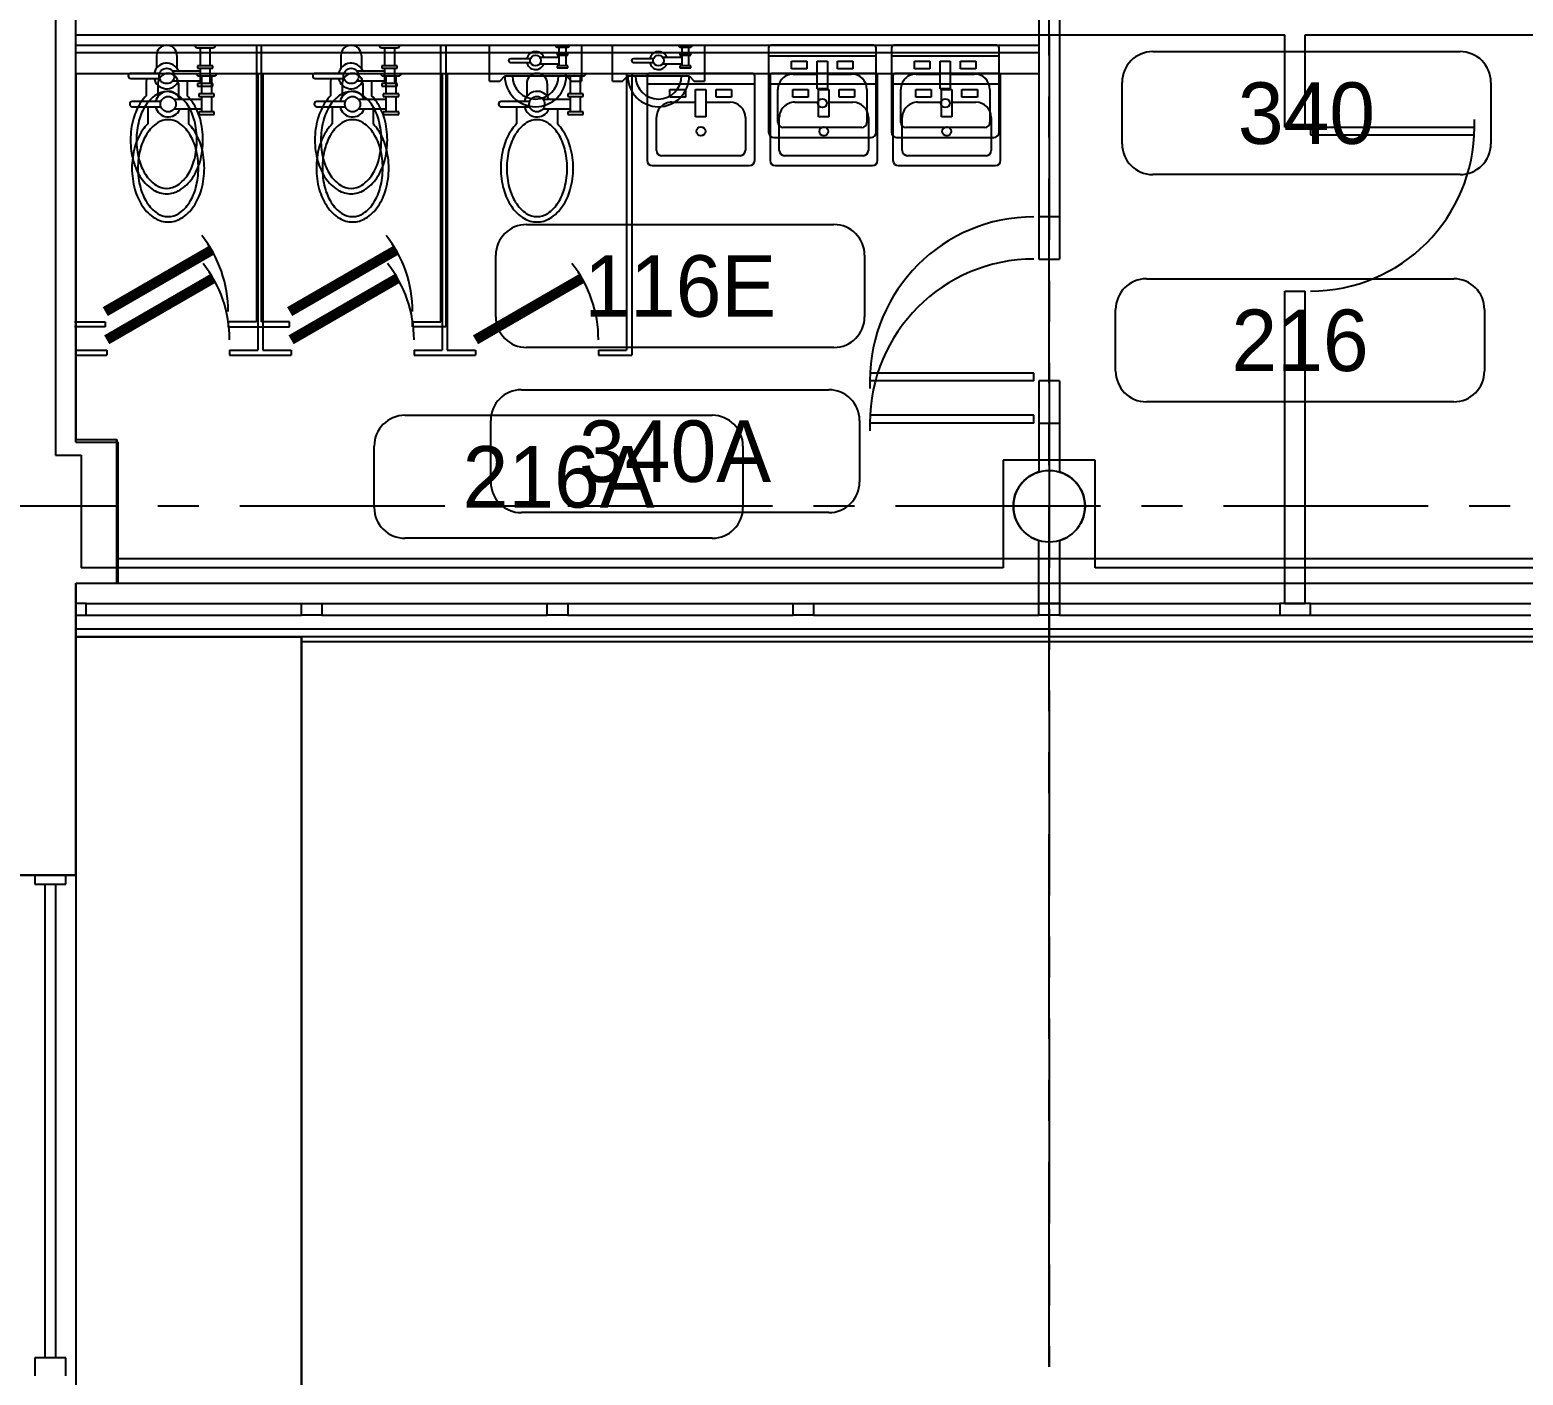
# Model space of a CAD drawing. Header units: inches. Extents: x -116 to 4157, y -436 to 3586.
# Drawn here: x 1763 to 2054.6, y 2415.4 to 2678 of the extents above; entities that cross this region are included whole.
import ezdxf
from ezdxf.enums import TextEntityAlignment as Align

# ---------------------------------------------------------------- set-up
doc = ezdxf.new("R2010")
doc.units = ezdxf.units.IN
doc.header["$LTSCALE"] = 32
doc.header["$MEASUREMENT"] = 0
doc.linetypes.add('CENTER', pattern=[2, 1.25, -0.25, 0.25, -0.25])
doc.linetypes.add('HIDDEN', pattern=[0.375, 0.25, -0.125])
doc.layers.get('0').update_dxf_attribs({"color": 5, "linetype": 'CONTINUOUS'})
for name, color, linetype in [('F1-BLDG1', 7, 'CONTINUOUS'), ('F1-BLDG2', 2, 'HIDDEN'), ('F1-BLDG3', 161, 'CONTINUOUS'), ('f1-bldg4', 2, 'CONTINUOUS'), ('F1-DOOR1', 3, 'CONTINUOUS'), ('F1-RMNOS', 3, 'CONTINUOUS'), ('F1-WINDOW1', 1, 'CONTINUOUS'), ('F1-WINDOW2', 4, 'CONTINUOUS'), ('F2-BLDG1', 7, 'CONTINUOUS'), ('F2-BLDG3', 161, 'CONTINUOUS'), ('f2-bldg4', 2, 'CONTINUOUS'), ('F2-DOOR1', 3, 'CONTINUOUS'), ('F2-REST1', 12, 'CONTINUOUS'), ('F2-REST2', 8, 'CONTINUOUS'), ('F2-RMNOS', 3, 'CONTINUOUS'), ('F2-WINDOW1', 1, 'CONTINUOUS'), ('F2-WINDOW2', 4, 'CONTINUOUS'), ('F3-BLDG1', 7, 'CONTINUOUS'), ('F3-BLDG3', 161, 'CONTINUOUS'), ('f3-bldg4', 2, 'CONTINUOUS'), ('F3-DOOR1', 3, 'CONTINUOUS'), ('F3-REST1', 12, 'CONTINUOUS'), ('F3-REST2', 8, 'CONTINUOUS'), ('F3-RMNOS', 3, 'CONTINUOUS'), ('F3-WINDOW1', 1, 'CONTINUOUS'), ('F3-WINDOW2', 4, 'CONTINUOUS'), ('FB-BLDG1', 7, 'CONTINUOUS')]:
    doc.layers.add(name, color=color, linetype=linetype)
for name, color, linetype, plot in [('F1-CENTER-MISC', 240, 'CENTER', False), ('F1-COLUMN1', 8, 'CONTINUOUS', False), ('F2-COLUMN1', 8, 'CONTINUOUS', False), ('F3-COLUMN1', 8, 'CONTINUOUS', False), ('fb-centermisc1', 20, 'CENTER', False)]:
    doc.layers.add(name, color=color, linetype=linetype, plot=plot)
doc.styles.add('ATTR', font='romans.shx', dxfattribs={"width": 0.8, "height": 1.2})
doc.styles.add('RMNOS', font='HANDLET.SHX')

# ---------------------------------------------------------------- blocks, each defined once
blk = doc.blocks.new('ADR-32L')
for p, q in [((0, 33), (-1.5, 33)), ((0, 1), (0, 33)), ((1.5, 1), (1.5, 32.96)), ((0, 1), (1.5, 1))]:
    blk.add_line(p, q)
blk.add_arc((0, 1), 32, 0, 90)
blk = doc.blocks.new('plmb013')
for p, q in [((-2, -2), (-2, -4.5)), ((2, -2), (2, -4.5)), ((5.5, 0), (9.5, 0)), ((6, -0.5), (9, -0.5)), ((6.5, -0.5), (6.5, -4)), ((8.5, -4), (8.5, -0.5)), ((-1.4, -5.5), (-7, -5.5)), ((1.1, -5), (6.5, -5)), ((9, -4), (6, -4)), ((6, -4), (6, -4.5)), ((6, -4.5), (9, -4.5)), ((6.5, -4.5), (6.5, -7.5)), ((8.5, -7.5), (8.5, -4.5)), ((9, -4.5), (9, -4)), ((-7, -6.5), (-1.4, -6.5)), ((-4, -7), (-4, -9.86)), ((6.5, -7), (1.12, -7)), ((4, -7), (4, -9.86)), ((9, -7.5), (6, -7.5)), ((6, -7.5), (6, -8)), ((6, -8), (9, -8)), ((9, -8), (9, -7.5))]:
    blk.add_line(p, q)
for points in [[(-4, -9.86, 0.048991), (-5, -11.08, 0.080337), (-6.5, -14.33, 0.068118), (-7.07, -18.5, 0.068118), (-6.5, -22.67, 0.080337), (-5, -25.92, 0.107079), (-2.55, -28.28, 0.138729), (0, -29, 0.138729)], [(0, -29, 0.138729), (2.55, -28.28, 0.107079), (5, -25.92, 0.080337), (6.5, -22.67, 0.068118), (7.07, -18.5, 0.068118), (6.5, -14.33, 0.080337), (5, -11.08, 0.048991), (4, -9.86, 0.138729)]]:
    blk.add_lwpolyline(points, format="xyb")
blk.add_lwpolyline([(0, -27.95, 0.147629), (2.09, -27.32, 0.10713), (4.17, -25.18, 0.076355), (5.42, -22.28, 0.063283), (5.9, -18.5, 0.063283), (5.42, -14.72, 0.076355), (4.17, -11.82, 0.10713), (2.09, -9.68, 0.147629), (0, -9.05, 0.147629), (-2.09, -9.68, 0.10713), (-4.17, -11.82, 0.076355), (-5.42, -14.72, 0.063283), (-5.9, -18.5, 0.063283), (-5.42, -22.28, 0.076355), (-4.17, -25.18, 0.10713), (-2.09, -27.32, 0.147629)], format="xyb", close=True)
blk.add_circle((0, -6), 1.5)
for centre, radius, start, end in [((0, -2), 2, 0, 180), ((6.02, 0.02), 0.522, 182.4084, 267.5916), ((8.98, 0.02), 0.522, 272.4084, 357.5916), ((-7, -6), 0.5, 90, 270), ((0, -6), 2.5, 23.5782, 168.577), ((-3, -7), 1, 150.0031, 180), ((0, -6), 2.5, 191.8763, 336.4218)]:
    blk.add_arc(centre, radius, start, end)
at = {"style": 'ATTR', "width": 0.8, "flags": 9}
blk.add_attdef('ESTCODE', (5.5, 0), '', height=0.0000769, dxfattribs=at)
blk = doc.blocks.new('plmb001')
for p, q in [((9.5, 18), (-9.5, 18)), ((-10.5, 17), (-10.5, 0.5)), ((-8.69, 8.62), (-8.69, 15.06)), ((-7.69, 16.06), (7.69, 16.06)), ((8.69, 15.06), (8.69, 8.62)), ((10.5, 0.5), (10.5, 17)), ((-0.97, 8.49), (1.03, 8.49)), ((-0.97, 3.12), (-0.97, 8.49)), ((1.03, 8.49), (1.03, 3.12)), ((-5.97, 3.12), (-5.97, 4.62)), ((-5.97, 4.62), (-2.97, 4.62)), ((-2.97, 3.12), (-5.97, 3.12)), ((-0.97, 5.62), (-5.69, 5.62)), ((-2.97, 4.62), (-2.97, 3.12)), ((1.03, 3.12), (-0.97, 3.12)), ((5.69, 5.62), (1.03, 5.62)), ((3.03, 4.62), (6.03, 4.62)), ((3.03, 3.12), (3.03, 4.62)), ((6.03, 3.12), (3.03, 3.12)), ((6.03, 4.62), (6.03, 3.12)), ((-10.44, 2.12), (10.5, 2.12)), ((-10, 0), (10, 0))]:
    blk.add_line(p, q)
blk.add_circle((0, 11.31), 0.875)
for centre, radius, start, end in [((-9.5, 17), 1, 90, 180), ((9.5, 17), 1, 0, 90), ((-7.69, 15.06), 1, 90, 180), ((7.69, 15.06), 1, 0, 90), ((-5.69, 8.62), 3, 180, 270), ((5.69, 8.62), 3, 270, 0), ((-10, 0.5), 0.5, 180, 270), ((10, 0.5), 0.5, 270, 0)]:
    blk.add_arc(centre, radius, start, end)
blk = doc.blocks.new('DOOR24')
at = {"const_width": 2}
blk.add_lwpolyline([(0, 2), (20.78, 14)], dxfattribs=at)
blk.add_arc((0, 2), 24, 0, 38.2902)
blk = doc.blocks.new('plmb014')
for p, q in [((-9, -7), (-9, 0)), ((-9, 0), (9, 0)), ((3.85, 0), (6.65, 0)), ((9, 0), (9, -7)), ((-0.98, -2.6501), (-4.9, -2.6501)), ((0.7826, -2.3), (4.55, -2.3)), ((4.2, -0.35), (6.3, -0.35)), ((4.2, -1.6), (4.2, -1.95)), ((6.3, -1.6), (4.2, -1.6)), ((4.2, -1.95), (6.3, -1.95)), ((4.55, -0.35), (4.55, -1.6)), ((4.55, -1.95), (4.55, -4.05)), ((5.95, -1.6), (5.95, -0.35)), ((5.95, -4.05), (5.95, -1.95)), ((6.3, -1.95), (6.3, -1.6)), ((-4.9, -3.35), (-0.98, -3.35)), ((4.55, -3.7), (0.784, -3.7)), ((4.2, -4.05), (4.2, -4.4001)), ((6.3, -4.05), (4.2, -4.05)), ((4.2, -4.4001), (6.3, -4.4001)), ((6.3, -4.4001), (6.3, -4.05)), ((-9, -7), (-7, -7)), ((-7, -7), (-6, -6)), ((-6, -6), (6, -6)), ((6, -6), (7, -7)), ((7, -7), (9, -7))]:
    blk.add_line(p, q)
blk.add_circle((0, -3), 1.05)
for centre, radius, start, end in [((4.215, 0.0154), 0.3657, 182.4084, 267.5916), ((6.285, 0.0154), 0.3657, 272.4084, 357.5916), ((-4.9, -3), 0.35, 90, 270), ((0, -3), 1.75, 23.578178, 168.577), ((0, -3), 1.75, 191.8763, 336.5863), ((0, -6), 6, 180, 0), ((0, -6), 4.5, 180, 0)]:
    blk.add_arc(centre, radius, start, end)
at = {"style": 'ATTR', "width": 0.8, "flags": 9}
blk.add_attdef('ESTCODE', (0, 0), '', height=0.00000036, dxfattribs=at)
blk = doc.blocks.new('RMNOS')
at = {"color": 11}
for p, q in [((-0.3125, 0.125), (0.3125, 0.125)), ((-0.375, -0.0625), (-0.375, 0.0625)), ((0.375, 0.0625), (0.375, -0.0625)), ((0.3125, -0.125), (-0.3125, -0.125))]:
    blk.add_line(p, q, dxfattribs=at)
for centre, start, end in [((-0.3125, 0.0625), 90, 180), ((0.3125, 0.0625), 0, 90), ((-0.3125, -0.0625), 180, 270), ((0.3125, -0.0625), 270, 0)]:
    blk.add_arc(centre, 0.0625, start, end, dxfattribs=at)
at = {"color": 9, "style": 'RMNOS'}
blk.add_attdef('ROOM', text='', height=0.125, dxfattribs=at).set_placement((0, 0), align=Align.MIDDLE)

msp = doc.modelspace()

# ---------------------------------------------------------------- linework, layer by layer
at = {"layer": 'F1-BLDG1'}
for p, q in [((1772.03, 2677), (2008.03, 2677)), ((1772.03, 2597.5), (1772.03, 2677)), ((1960.03, 2677), (1961.28, 2677)), ((2008.03, 2659), (2008.03, 2677)), ((2012.03, 2677), (2060.03, 2677)), ((2012.03, 2659), (2012.03, 2677)), ((2008.03, 2659), (2012.03, 2659)), ((2008.03, 2566), (2008.03, 2627)), ((2008.03, 2627), (2012.03, 2627)), ((2012.03, 2566), (2012.03, 2627)), ((1772.03, 2597.5), (1780.28, 2597.5)), ((1780.28, 2570), (1780.28, 2597.5)), ((1772.03, 2513), (1772.03, 2570)), ((1772.03, 2570), (1780.28, 2570)), ((2008.03, 2566), (2012.03, 2566)), ((1756.03, 2513), (1772.03, 2513))]:
    msp.add_line(p, q, dxfattribs=at)
msp.add_circle((1962.03, 2585), 7, dxfattribs=at)
at = {"layer": 'F1-BLDG2'}
msp.add_line((1816.03, 2559.5), (1816.03, 1360), dxfattribs=at)
at = {"layer": 'F1-BLDG3'}
for p, q in [((1780.28, 2570), (2008.03, 2570)), ((2012.03, 2570), (2152.03, 2570)), ((1772.03, 2559.5), (1816.03, 2559.5)), ((3880.03, 2559.5), (1816.03, 2559.5))]:
    msp.add_line(p, q, dxfattribs=at)
at = {"layer": 'f1-bldg4'}
for p, q in [((2008.03, 2574.75), (1780.28, 2574.75)), ((2152.03, 2574.75), (2012.03, 2574.75)), ((3880.03, 2558.5), (1816.03, 2558.5))]:
    msp.add_line(p, q, dxfattribs=at)
at = {"layer": 'F1-CENTER-MISC'}
for p, q in [((1962.03, 3317), (1962.03, 2417)), ((3956.03, 2585), (1688.03, 2585))]:
    msp.add_line(p, q, dxfattribs=at)
at = {"layer": 'F1-COLUMN1'}
msp.add_circle((1962.03, 2585), 7, dxfattribs=at)
at = {"layer": 'F1-WINDOW1'}
for p, q in [((1774.03, 2566), (1816.03, 2566)), ((1820.03, 2566), (1864.03, 2566)), ((1868.03, 2566), (1912.03, 2566)), ((1916.03, 2566), (1960.03, 2566)), ((1964.03, 2566), (2007.03, 2566)), ((2013.03, 2566), (2056.03, 2566)), ((1774.03, 2563.75), (1816.03, 2563.75)), ((1820.03, 2563.75), (1864.03, 2563.75)), ((1868.03, 2563.75), (1912.03, 2563.75)), ((1916.03, 2563.75), (1960.03, 2563.75)), ((1964.03, 2563.75), (2007.03, 2563.75)), ((2013.03, 2563.75), (2056.03, 2563.75)), ((1772.03, 2513), (1772.03, 1541.25)), ((1766.03, 2418.75), (1766.03, 2511.25)), ((1768.03, 2511.25), (1768.03, 2418.75))]:
    msp.add_line(p, q, dxfattribs=at)
at = {"layer": 'F1-WINDOW2'}
for p, q in [((1774.03, 2566), (1772.03, 2566)), ((1774.03, 2563.75), (1774.03, 2566)), ((1816.03, 2566), (1820.03, 2566)), ((1816.03, 2563.75), (1816.03, 2566)), ((1820.03, 2566), (1820.03, 2563.75)), ((1864.03, 2566), (1868.03, 2566)), ((1864.03, 2563.75), (1864.03, 2566)), ((1868.03, 2566), (1868.03, 2563.75)), ((1912.03, 2563.75), (1912.03, 2566)), ((1912.03, 2566), (1916.03, 2566)), ((1916.03, 2566), (1916.03, 2563.75)), ((1960.03, 2563.75), (1960.03, 2566)), ((1960.03, 2566), (1962.03, 2566)), ((1962.03, 2566), (1964.03, 2566)), ((1964.03, 2566), (1964.03, 2563.75)), ((2007.03, 2566), (2007.03, 2563.75)), ((2013.03, 2566), (2007.03, 2566)), ((2013.03, 2563.75), (2013.03, 2566)), ((1772.03, 2563.75), (1774.03, 2563.75)), ((1820.03, 2563.75), (1816.03, 2563.75)), ((1868.03, 2563.75), (1864.03, 2563.75)), ((1916.03, 2563.75), (1912.03, 2563.75)), ((1962.03, 2563.75), (1960.03, 2563.75)), ((1964.03, 2563.75), (1962.03, 2563.75)), ((2007.03, 2563.75), (2013.03, 2563.75)), ((1764.03, 2513), (1764.03, 2511.25)), ((1770.03, 2511.25), (1770.03, 2513)), ((1764.03, 2511.25), (1770.03, 2511.25)), ((1764.03, 2418.75), (1764.03, 2415.25)), ((1770.03, 2418.75), (1764.03, 2418.75)), ((1770.03, 2415.25), (1770.03, 2418.75))]:
    msp.add_line(p, q, dxfattribs=at)
at = {"layer": 'F2-BLDG1'}
for p, q in [((1964.03, 2693), (1964.03, 2633.25)), ((1772.03, 2669.5), (1960.03, 2669.5)), ((1772.03, 2669.5), (1772.03, 2598)), ((1960.03, 2669.5), (1960.03, 2633.25)), ((1960.03, 2633.25), (1964.03, 2633.25)), ((1960.03, 2601.25), (1964.03, 2601.25)), ((1960.03, 2601.25), (1960.03, 2591.71)), ((1964.03, 2601.25), (1964.03, 2591.71)), ((1772.03, 2598), (1780.03, 2598)), ((1780.03, 2598), (1780.03, 2570)), ((1960.03, 2566), (1960.03, 2578.29)), ((1964.03, 2578.29), (1964.03, 2566)), ((1772.03, 2570), (1780.03, 2570)), ((1772.03, 2570), (1772.03, 2513)), ((1964.03, 2566), (1960.03, 2566)), ((2008.03, 2566), (2012.03, 2566)), ((1772.03, 2513), (1756.03, 2513))]:
    msp.add_line(p, q, dxfattribs=at)
for start, end in [(106.6015, 253.3985), (286.6015, 73.3985)]:
    msp.add_arc((1962.03, 2585), 7, start, end, dxfattribs=at)
at = {"layer": 'F2-BLDG3'}
for p, q in [((1772.03, 2673.5), (1772.03, 2691)), ((1960.03, 2691), (1960.03, 2673.5)), ((1960.03, 2673.5), (1772.03, 2673.5)), ((1780.03, 2570), (1960.03, 2570)), ((1964.03, 2570), (2056.03, 2570)), ((1772.03, 2559.5), (1816.03, 2559.5)), ((3880.03, 2559.5), (1816.03, 2559.5))]:
    msp.add_line(p, q, dxfattribs=at)
at = {"layer": 'f2-bldg4'}
for p, q in [((1960.03, 2574.75), (1780.03, 2574.75)), ((2056.03, 2574.75), (1964.03, 2574.75)), ((1816.03, 2559.5), (1816.03, 1372)), ((3880.03, 2558.5), (1816.03, 2558.5))]:
    msp.add_line(p, q, dxfattribs=at)
at = {"layer": 'F2-COLUMN1'}
msp.add_circle((1962.03, 2585), 7, dxfattribs=at)
at = {"layer": 'F2-REST1'}
for p, q in [((1807.53, 2669.5), (1807.53, 2615.5)), ((1808.53, 2669.5), (1808.53, 2615.5)), ((1843.53, 2669.5), (1843.53, 2615.5)), ((1844.53, 2669.5), (1844.53, 2615.5)), ((1879.53, 2669.5), (1879.53, 2615.5)), ((1880.53, 2669.5), (1880.53, 2614.5)), ((1772.03, 2615.5), (1778.03, 2615.5)), ((1778.03, 2615.5), (1778.03, 2614.5)), ((1802.03, 2615.5), (1802.03, 2614.5)), ((1802.03, 2615.5), (1807.53, 2615.5)), ((1808.53, 2615.5), (1814.03, 2615.5)), ((1814.03, 2615.5), (1814.03, 2614.5)), ((1838.03, 2615.5), (1838.03, 2614.5)), ((1838.03, 2615.5), (1843.53, 2615.5)), ((1844.53, 2615.5), (1850.03, 2615.5)), ((1850.03, 2615.5), (1850.03, 2614.5)), ((1874.03, 2615.5), (1874.03, 2614.5)), ((1874.03, 2615.5), (1879.53, 2615.5)), ((1772.03, 2614.5), (1778.03, 2614.5)), ((1802.03, 2614.5), (1814.03, 2614.5)), ((1838.03, 2614.5), (1850.03, 2614.5)), ((1874.03, 2614.5), (1880.53, 2614.5))]:
    msp.add_line(p, q, dxfattribs=at)
at = {"layer": 'F2-WINDOW1'}
for p, q in [((1774.03, 2566), (1816.03, 2566)), ((1820.03, 2566), (1864.03, 2566)), ((1868.03, 2566), (1912.03, 2566)), ((1916.03, 2566), (1960.03, 2566)), ((1964.03, 2566), (2007.03, 2566)), ((2013.03, 2566), (2056.03, 2566)), ((1774.03, 2563.75), (1816.03, 2563.75)), ((1820.03, 2563.75), (1864.03, 2563.75)), ((1868.03, 2563.75), (1912.03, 2563.75)), ((1916.03, 2563.75), (1960.03, 2563.75)), ((1964.03, 2563.75), (2007.03, 2563.75)), ((2013.03, 2563.75), (2056.03, 2563.75))]:
    msp.add_line(p, q, dxfattribs=at)
at = {"layer": 'F2-WINDOW2'}
for p, q in [((1774.03, 2566), (1772.03, 2566)), ((1774.03, 2563.75), (1774.03, 2566)), ((1816.03, 2566), (1820.03, 2566)), ((1816.03, 2563.75), (1816.03, 2566)), ((1820.03, 2566), (1820.03, 2563.75)), ((1864.03, 2566), (1868.03, 2566)), ((1864.03, 2563.75), (1864.03, 2566)), ((1868.03, 2566), (1868.03, 2563.75)), ((1912.03, 2563.75), (1912.03, 2566)), ((1912.03, 2566), (1916.03, 2566)), ((1916.03, 2566), (1916.03, 2563.75)), ((1960.03, 2563.75), (1960.03, 2566)), ((1960.03, 2566), (1962.03, 2566)), ((1962.03, 2566), (1964.03, 2566)), ((1964.03, 2566), (1964.03, 2563.75)), ((2007.03, 2566), (2007.03, 2563.75)), ((2013.03, 2566), (2007.03, 2566)), ((2013.03, 2563.75), (2013.03, 2566)), ((1772.03, 2563.75), (1774.03, 2563.75)), ((1820.03, 2563.75), (1816.03, 2563.75)), ((1868.03, 2563.75), (1864.03, 2563.75)), ((1916.03, 2563.75), (1912.03, 2563.75)), ((1962.03, 2563.75), (1960.03, 2563.75)), ((1964.03, 2563.75), (1962.03, 2563.75)), ((2007.03, 2563.75), (2013.03, 2563.75))]:
    msp.add_line(p, q, dxfattribs=at)
at = {"layer": 'F3-BLDG1'}
for p, q in [((1964.03, 2696), (1964.03, 2641.5)), ((1772.03, 2675), (1960.03, 2675)), ((1772.03, 2598), (1772.03, 2675)), ((1960.03, 2675), (1960.03, 2641.5)), ((1964.03, 2641.5), (1960.03, 2641.5)), ((1960.03, 2609.5), (1960.03, 2591.71)), ((1964.03, 2609.5), (1960.03, 2609.5)), ((1964.03, 2609.5), (1964.03, 2591.71)), ((1772.03, 2598), (1780.03, 2598)), ((1780.03, 2570), (1780.03, 2598)), ((1960.03, 2566), (1960.03, 2578.29)), ((1964.03, 2578.29), (1964.03, 2566)), ((1772.03, 2513), (1772.03, 2570)), ((1772.03, 2570), (1780.03, 2570)), ((1964.03, 2566), (1960.03, 2566)), ((1756.03, 2513), (1772.03, 2513))]:
    msp.add_line(p, q, dxfattribs=at)
for start, end in [(106.6015, 253.3985), (286.6015, 73.3985)]:
    msp.add_arc((1962.03, 2585), 7, start, end, dxfattribs=at)
at = {"layer": 'F3-BLDG3'}
for p, q in [((1780.03, 2570), (1960.03, 2570)), ((1964.03, 2570), (2056.03, 2570)), ((3880.03, 2559.5), (1772.03, 2559.5))]:
    msp.add_line(p, q, dxfattribs=at)
at = {"layer": 'f3-bldg4'}
for p, q in [((1960.03, 2574.75), (1780.03, 2574.75)), ((2056.03, 2574.75), (1964.03, 2574.75)), ((1816.03, 1372), (1816.03, 2559.5)), ((3880.03, 2558.5), (1816.03, 2558.5))]:
    msp.add_line(p, q, dxfattribs=at)
at = {"layer": 'F3-COLUMN1'}
msp.add_circle((1962.03, 2585), 7, dxfattribs=at)
at = {"layer": 'F3-REST1'}
for p, q in [((1807.25, 2675), (1807.25, 2621)), ((1808.25, 2621), (1808.25, 2675)), ((1843.25, 2621), (1843.25, 2675)), ((1844.25, 2675), (1844.25, 2620)), ((1771.75, 2621), (1777.75, 2621)), ((1777.75, 2621), (1777.75, 2620)), ((1807.25, 2621), (1801.75, 2621)), ((1801.75, 2621), (1801.75, 2620)), ((1813.75, 2621), (1808.25, 2621)), ((1813.75, 2620), (1813.75, 2621)), ((1837.75, 2620), (1837.75, 2621)), ((1837.75, 2621), (1843.25, 2621)), ((1777.75, 2620), (1771.75, 2620)), ((1801.75, 2620), (1813.75, 2620)), ((1844.25, 2620), (1837.75, 2620))]:
    msp.add_line(p, q, dxfattribs=at)
at = {"layer": 'F3-WINDOW1'}
for p, q in [((1774.03, 2566), (1816.03, 2566)), ((1820.03, 2566), (1864.03, 2566)), ((1868.03, 2566), (1912.03, 2566)), ((1916.03, 2566), (1960.03, 2566)), ((1964.03, 2566), (2007.03, 2566)), ((2013.03, 2566), (2056.03, 2566)), ((1774.03, 2563.75), (1816.03, 2563.75)), ((1820.03, 2563.75), (1864.03, 2563.75)), ((1868.03, 2563.75), (1912.03, 2563.75)), ((1916.03, 2563.75), (1960.03, 2563.75)), ((1964.03, 2563.75), (2007.03, 2563.75)), ((2013.03, 2563.75), (2056.03, 2563.75))]:
    msp.add_line(p, q, dxfattribs=at)
at = {"layer": 'F3-WINDOW2'}
for p, q in [((1774.03, 2566), (1772.03, 2566)), ((1774.03, 2563.75), (1774.03, 2566)), ((1816.03, 2563.75), (1816.03, 2566)), ((1816.03, 2566), (1820.03, 2566)), ((1820.03, 2566), (1820.03, 2563.75)), ((1864.03, 2563.75), (1864.03, 2566)), ((1864.03, 2566), (1868.03, 2566)), ((1868.03, 2566), (1868.03, 2563.75)), ((1912.03, 2566), (1916.03, 2566)), ((1912.03, 2563.75), (1912.03, 2566)), ((1916.03, 2566), (1916.03, 2563.75)), ((1960.03, 2566), (1964.03, 2566)), ((1960.03, 2563.75), (1960.03, 2566)), ((1964.03, 2566), (1964.03, 2563.75)), ((2013.03, 2566), (2007.03, 2566)), ((2007.03, 2566), (2007.03, 2563.75)), ((2013.03, 2563.75), (2013.03, 2566)), ((1772.03, 2563.75), (1774.03, 2563.75)), ((1820.03, 2563.75), (1816.03, 2563.75)), ((1868.03, 2563.75), (1864.03, 2563.75)), ((1916.03, 2563.75), (1912.03, 2563.75)), ((1962.03, 2563.75), (1960.03, 2563.75)), ((1964.03, 2563.75), (1962.03, 2563.75)), ((2007.03, 2563.75), (2013.03, 2563.75))]:
    msp.add_line(p, q, dxfattribs=at)
at = {"layer": 'FB-BLDG1'}
for p, q in [((1768.03, 2690.75), (1768.03, 2595)), ((1768.03, 2595), (1773.03, 2595)), ((1773.03, 2595), (1773.03, 2573)), ((1971.03, 2594), (1953.03, 2594)), ((1953.03, 2594), (1953.03, 2573)), ((1971.03, 2573), (1971.03, 2594)), ((1953.03, 2573), (1773.03, 2573)), ((2145.03, 2573), (1971.03, 2573)), ((3880.03, 2561), (1772.03, 2561)), ((1772.03, 2561), (1772.03, 1360))]:
    msp.add_line(p, q, dxfattribs=at)
at = {"layer": 'fb-centermisc1'}
msp.add_line((1962.03, 2417), (1962.03, 3317), dxfattribs=at)

# ---------------------------------------------------------------- block references
at = {"layer": 'F1-DOOR1', "rotation": 270}
msp.add_blockref('ADR-32L', (2012.03, 2659), dxfattribs=at)
at = {"layer": 'F1-RMNOS', "xscale": 96, "yscale": 96, "zscale": 96}
msp.add_blockref('RMNOS', (1890, 2628), dxfattribs=at).add_auto_attribs({'ROOM': '116E'})
at = {"layer": 'F2-DOOR1', "rotation": 90}
msp.add_blockref('ADR-32L', (1960.03, 2601.25), dxfattribs=at)
at = {"layer": 'F2-REST2'}
for name, p in [('plmb013', (1790.03, 2669.5)), ('plmb013', (1826.03, 2669.5)), ('plmb013', (1862.03, 2669.5)), ('DOOR24', (1778.03, 2615.5)), ('DOOR24', (1814.03, 2615.5)), ('DOOR24', (1850.03, 2615.5))]:
    msp.add_blockref(name, p, dxfattribs=at)
at = {"layer": 'F2-REST2', "rotation": 180}
for p in [(1894.03, 2669.5), (1918.03, 2669.5), (1942.03, 2669.5)]:
    msp.add_blockref('plmb001', p, dxfattribs=at)
at = {"layer": 'F2-RMNOS', "xscale": 96, "yscale": 96, "zscale": 96}
for p, values in [((2011, 2617.4), {'ROOM': '216'}), ((1866.25, 2590.75), {'ROOM': '216A'})]:
    msp.add_blockref('RMNOS', p, dxfattribs=at).add_auto_attribs(values)
at = {"layer": 'F3-DOOR1', "rotation": 90}
msp.add_blockref('ADR-32L', (1960.03, 2609.5), dxfattribs=at)
at = {"layer": 'F3-REST2'}
for name, p in [('plmb013', (1789.75, 2675)), ('plmb013', (1825.75, 2675)), ('plmb014', (1861.75, 2675)), ('plmb014', (1885.75, 2675)), ('DOOR24', (1777.75, 2621)), ('DOOR24', (1813.75, 2621))]:
    msp.add_blockref(name, p, dxfattribs=at)
at = {"layer": 'F3-REST2', "rotation": 180}
for p in [(1917.75, 2675), (1941.75, 2675)]:
    msp.add_blockref('plmb001', p, dxfattribs=at)
at = {"layer": 'F3-RMNOS', "xscale": 96, "yscale": 96, "zscale": 96}
for p, values in [((2012.25, 2661.75), {'ROOM': '340'}), ((1889, 2595.75), {'ROOM': '340A'})]:
    msp.add_blockref('RMNOS', p, dxfattribs=at).add_auto_attribs(values)

doc.saveas('drawing.dxf')
